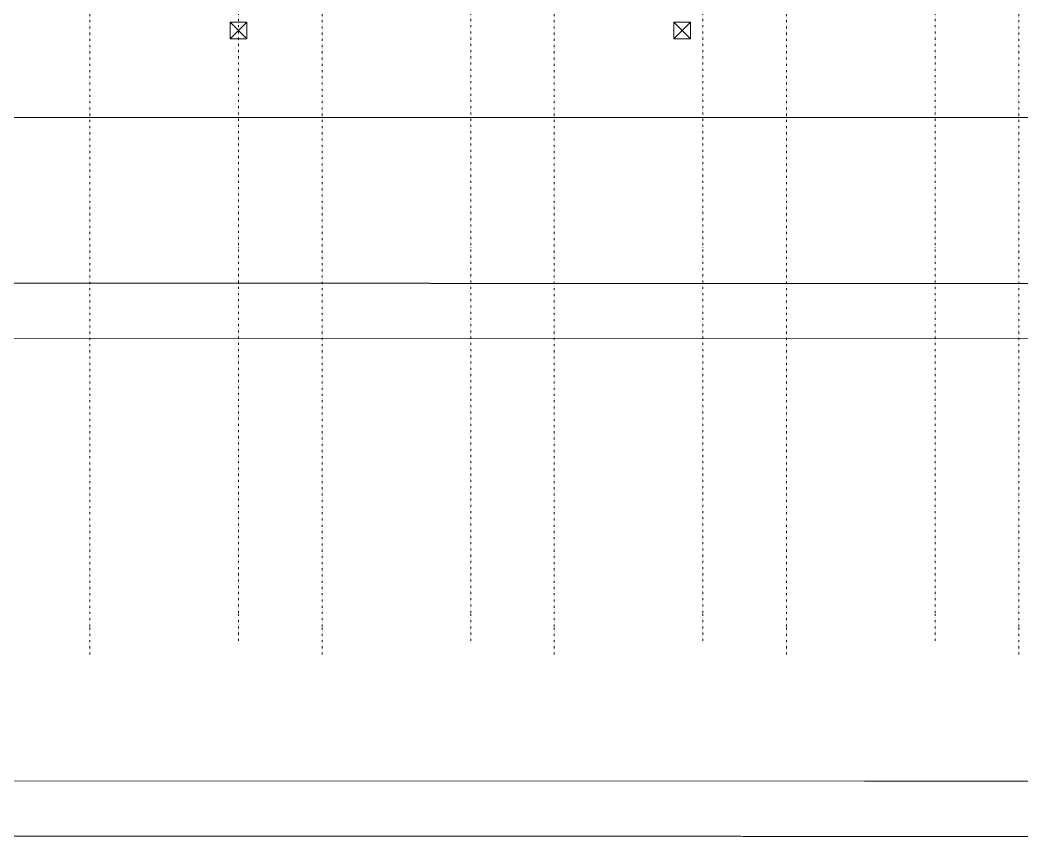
# Model space of a CAD drawing. Extents: x -168053 to 290600, y -560063 to 131745.
# Drawn here: x 148676 to 184915, y -35573 to -6024 of the extents above; entities that cross this region are included whole.
import ezdxf

# ---------------------------------------------------------------- set-up
doc = ezdxf.new("R2010")
doc.units = 0
doc.header["$LTSCALE"] = 250
for name, pattern in [('H12PL1$0$CENTERK4', [0.3582, 0.3333, -0.0083, 0.0083, -0.0083]), ('H12PL1$0$JJP_三點線', [0.9, 0.3, -0.15, 0, -0.15, 0, -0.15, 0, -0.15]), ('H12PL25$0$JJP_三點線', [0.9, 0.3, -0.15, 0, -0.15, 0, -0.15, 0, -0.15])]:
    doc.linetypes.add(name, pattern=pattern)
for name, color, linetype in [('H12PL1$0$L10_14_DOURO', 252, 'Continuous'), ('H12PL1$0$L10_14_SIKICHI', 252, 'Continuous'), ('H12PL1$0$L10_14_SUGATA3', 252, 'Continuous'), ('H12PL1$0$S-GRID', 252, 'Continuous'), ('H12PL25$0$S-GRID', 252, 'Continuous')]:
    doc.layers.add(name, color=color, linetype=linetype)

# ---------------------------------------------------------------- blocks, each defined once
blk = doc.blocks.new('H12PL25')
at = {"layer": 'H12PL25$0$S-GRID', "linetype": 'H12PL25$0$JJP_三點線', "lineweight": 0}
for p, q in [((151200, 128250), (151200, -28000)), ((159600, 128250), (159600, -28000)), ((168000, 128250), (168000, -28000)), ((176400, 128250), (176400, -28000)), ((184800, 128250), (184800, -28000)), ((151200, -28000), (151200, -29000)), ((159600, -28000), (159600, -29000)), ((168000, -28000), (168000, -29000)), ((176400, -28000), (176400, -29000)), ((184800, -28000), (184800, -29000))]:
    blk.add_line(p, q, dxfattribs=at)
blk = doc.blocks.new('H12PL1')
at = {"layer": 'H12PL1$0$L10_14_DOURO', "lineweight": 0}
for p, q in [((263350.86, -18066.2), (-720.36, -18001.66)), ((182239.32, -34046.38), (96439.32, -34025.4)), ((270987.98, -34068.07), (182239.32, -34046.38))]:
    blk.add_line(p, q, dxfattribs=at)
at = {"layer": 'H12PL1$0$L10_14_SIKICHI', "linetype": 'H12PL1$0$CENTERK4', "lineweight": 0}
for p, q in [((263352.82, -10066.2), (-23200, -9996.16)), ((263351.35, -16066.2), (-23200, -15996.16)), ((263351.35, -16066.2), (-14000, -15998.41)), ((182238.83, -36046.38), (96438.83, -36025.4)), ((270987.49, -36068.07), (182238.83, -36046.38))]:
    blk.add_line(p, q, dxfattribs=at)
at = {"layer": 'H12PL1$0$L10_14_SUGATA3', "lineweight": 0}
for p, q in [((159300, -6600), (159900, -7200)), ((159300, -7200), (159900, -6600)), ((175350, -6600), (175950, -7200)), ((175350, -7200), (175950, -6600))]:
    blk.add_line(p, q, dxfattribs=at)
at = {"layer": 'H12PL1$0$L10_14_SUGATA3', "lineweight": 0, "flags": 128}
for points in [[(159300, -7200), (159900, -7200), (159900, -6600), (159300, -6600)], [(175350, -7200), (175950, -7200), (175950, -6600), (175350, -6600)]]:
    blk.add_lwpolyline(points, close=True, dxfattribs=at)
at = {"layer": 'H12PL1$0$S-GRID', "linetype": 'H12PL1$0$JJP_三點線', "lineweight": 0}
for p, q in [((159600, 128250), (159600, -28000)), ((168000, 128250), (168000, -28000)), ((176400, 128250), (176400, -28000)), ((184800, 128250), (184800, -28000)), ((159600, -28000), (159600, -29000)), ((168000, -28000), (168000, -29000)), ((176400, -28000), (176400, -29000)), ((184800, -28000), (184800, -29000))]:
    blk.add_line(p, q, dxfattribs=at)

msp = doc.modelspace()

# ---------------------------------------------------------------- block references
msp.add_blockref('H12PL25', (0, 0))

# ---------------------------------------------------------------- next in the draw order: block references
msp.add_blockref('H12PL1', (-3024, 495))

doc.saveas('drawing.dxf')
